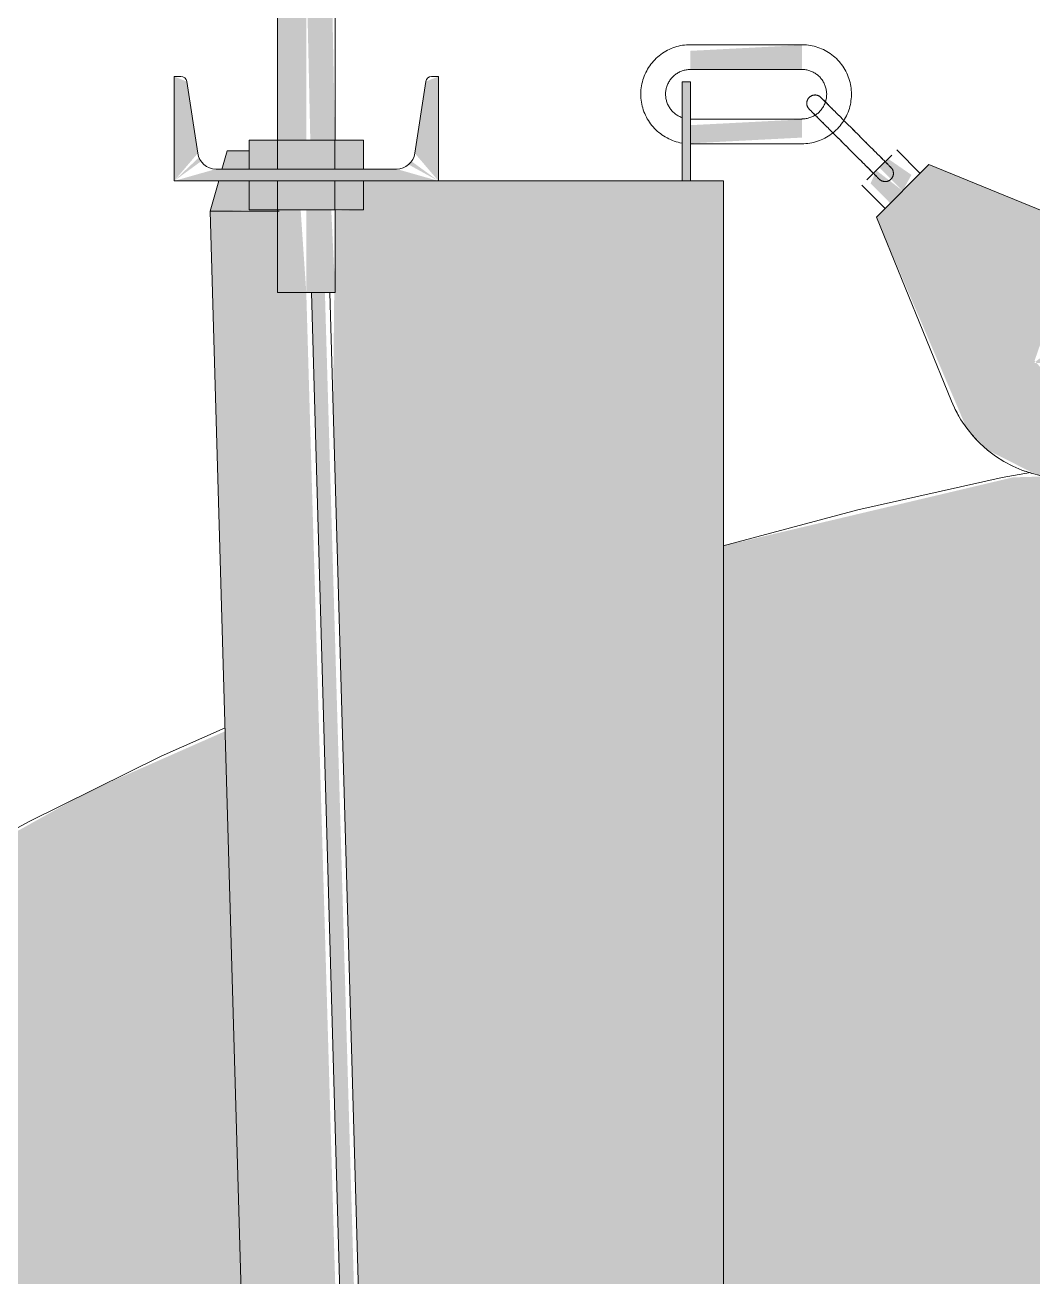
# Model space of a CAD drawing. Header units: inches. Extents: x -54880 to -186, y -265 to 853.
# Drawn here: x -25826.27 to -25811.02, y 264.79 to 283.73 of the extents above; entities that cross this region are included whole.
import ezdxf

# ---------------------------------------------------------------- set-up
doc = ezdxf.new("R2010")
doc.units = ezdxf.units.IN
doc.header["$MEASUREMENT"] = 0
doc.layers.add('M-HVAC-DUCT', color=70, linetype='Continuous', lineweight=9)
doc.layers.add('Q-SPCQ', color=91, linetype='Continuous', lineweight=9)

# ---------------------------------------------------------------- blocks, each defined once
blk = doc.blocks.new('Basketball_Backstop-Performance_Sports_Systems-3103-Ceiling_Hung - 27_-0_ to 27_-11 7_8_-V78-Section 13')
at = {"layer": 'Q-SPCQ'}
h = blk.add_hatch(color=256, dxfattribs=at)
h.paths.add_polyline_path([(-25821.593, 279.687), (-25821.578, 279.687), (-25821.637, 280.937), (-25822.015, 280.937), (-25822.015, 279.687), (-25821.636, 279.687)], flags=0)
h.paths.add_polyline_path([(-25821.589, 281.992), (-25821.581, 281.992), (-25821.637, 284.833), (-25822.015, 284.75), (-25821.954, 281.992), (-25821.613, 281.992)], flags=0)
h = blk.add_hatch(color=256, dxfattribs=at)
h.paths.add_polyline_path([(-25822.448, 279.687), (-25822.015, 279.687), (-25822.1, 280.937), (-25822.451, 280.937), (-25822.453, 279.687)], flags=0)
h.paths.add_polyline_path([(-25822.418, 281.992), (-25822.015, 281.992), (-25822.015, 284.75), (-25822.446, 284.781), (-25822.441, 281.992)], flags=0)
for points in [[(-25814.515, 283.069), (-25814.515, 283.431), (-25816.203, 283.344), (-25816.203, 283.069)], [(-25816.203, 281.375), (-25816.203, 282.875), (-25816.328, 282.875), (-25816.328, 281.375)], [(-25816.203, 281.944), (-25814.515, 282.031), (-25814.515, 282.306), (-25816.203, 282.219), (-25816.203, 281.963)], [(-25822.881, 281.555), (-25822.448, 281.555), (-25822.448, 281.992), (-25822.881, 281.992)], [(-25822.448, 281.555), (-25821.582, 281.555), (-25821.582, 281.992), (-25822.448, 281.992)], [(-25821.582, 281.555), (-25821.149, 281.555), (-25821.149, 281.992), (-25821.582, 281.992)], [(-25812.99, 281.225), (-25812.858, 281.467), (-25813.211, 281.711), (-25813.344, 281.578)], [(-25813.178, 281.037), (-25812.99, 281.225), (-25813.388, 281.534), (-25813.476, 281.336), (-25813.296, 281.156)], [(-25822.881, 280.937), (-25822.448, 280.937), (-25822.448, 281.375), (-25822.881, 281.375)], [(-25822.448, 280.937), (-25821.582, 280.937), (-25821.582, 281.375), (-25822.448, 281.375)], [(-25821.582, 280.937), (-25821.149, 280.937), (-25821.149, 281.375), (-25821.582, 281.375)], [(-25819.672, 152.543), (-25818.307, 152.543), (-25822.015, 279.687), (-25822.453, 279.687), (-25822.453, 280.918), (-25823.467, 280.918), (-25819.801, 152.543)], [(-25818.307, 152.543), (-25818.282, 152.633), (-25818.328, 163.107), (-25821.733, 279.687), (-25821.938, 279.687), (-25818.409, 156.112)]]:
    blk.add_hatch(color=256, dxfattribs=at).paths.add_polyline_path(points, flags=0)
h = blk.add_hatch(color=256, dxfattribs=at)
h.paths.add_polyline_path([(-25820.015, 281.375), (-25820.015, 282.955), (-25820.207, 282.879), (-25820.372, 281.793)], flags=0)
h.paths.add_polyline_path([(-25820.015, 281.375), (-25820.422, 281.671), (-25820.467, 281.623)], flags=0)
h.paths.add_polyline_path([(-25824.015, 281.375), (-25820.015, 281.375), (-25820.649, 281.555), (-25823.381, 281.555)], flags=0)
h.paths.add_polyline_path([(-25824.015, 281.375), (-25823.609, 281.671), (-25823.641, 281.729)], flags=0)
h.paths.add_polyline_path([(-25824.015, 281.375), (-25823.658, 281.793), (-25823.824, 282.879), (-25824.015, 282.955), (-25824.015, 282.709)], flags=0)
h = blk.add_hatch(color=256, dxfattribs=at)
h.paths.add_polyline_path([(-25823.381, 280.918), (-25822.881, 280.937), (-25822.881, 281.375), (-25823.34, 281.375), (-25823.467, 280.918)], flags=0)
h.paths.add_polyline_path([(-25823.29, 281.555), (-25822.881, 281.555), (-25822.881, 281.832), (-25823.212, 281.832)], flags=0)
h = blk.add_hatch(color=256, dxfattribs=at)
h.paths.add_polyline_path([(-25810.427, 276.877), (-25809.973, 276.955), (-25809.552, 277.141), (-25809.189, 277.424), (-25808.803, 278.02), (-25808.72, 278.208), (-25808.659, 278.881), (-25808.677, 279.121), (-25808.823, 279.557), (-25809.071, 279.945), (-25809.589, 280.364), (-25809.807, 280.486), (-25812.592, 281.623), (-25813.388, 280.827), (-25812.026, 277.64), (-25811.71, 277.305), (-25811.032, 276.961), (-25810.886, 276.912)], flags=0)
h.paths.add_polyline_path([(-25810.646, 278.262), (-25810.515, 278.469), (-25810.676, 278.463), (-25810.658, 278.343)], flags=0)
h.paths.add_polyline_path([(-25811.003, 278.619), (-25810.765, 278.625), (-25810.792, 278.787), (-25810.905, 278.697)], flags=0)
h.paths.add_polyline_path([(-25810.872, 279.107), (-25810.731, 278.927), (-25810.732, 279.052), (-25810.807, 279.081)], flags=0)
h.paths.add_polyline_path([(-25810.027, 278.881), (-25810.268, 278.881), (-25810.174, 278.764), (-25810.055, 278.859)], flags=0)
h.paths.add_polyline_path([(-25810.158, 278.393), (-25810.299, 278.574), (-25810.338, 278.464), (-25810.25, 278.429)], flags=0)
h.paths.add_polyline_path([(-25810.646, 278.262), (-25810.994, 278.654), (-25810.833, 279.118), (-25810.359, 279.213), (-25810.051, 278.794), (-25810.221, 278.376), (-25810.628, 278.267)], flags=0)
h.paths.add_polyline_path([(-25810.345, 278.971), (-25810.384, 279.238), (-25810.515, 279.031), (-25810.372, 278.991)], flags=0)
h = blk.add_hatch(color=256, dxfattribs=at)
h.paths.add_polyline_path([(-25819.873, 116), (-25819.015, 116), (-25819.035, 119.783), (-25822.328, 119.75), (-25822.328, 116), (-25820.671, 116)], flags=0)
h.paths.add_polyline_path([(-25819.015, 120.217), (-25819.081, 128.75), (-25822.328, 128.75), (-25822.319, 128.312), (-25821.64, 128.312), (-25821.64, 128.125), (-25822.328, 128.125), (-25822.325, 120.204), (-25821.34, 120.233), (-25820.11, 120.242), (-25819.037, 120.217)], flags=0)
h.paths.add_polyline_path([(-25819.505, 120), (-25819.015, 120.125), (-25819.037, 120.207), (-25819.359, 120.065)], flags=0)
h.paths.add_polyline_path([(-25819.015, 119.823), (-25819.036, 119.938), (-25819.326, 119.935), (-25819.035, 119.83)], flags=0)
h.paths.add_polyline_path([(-25822.188, 129.25), (-25819.015, 129.25), (-25819.015, 135.471), (-25822.328, 135.438), (-25822.318, 129.875), (-25821.64, 129.875), (-25821.64, 129.687), (-25822.328, 129.687), (-25822.319, 129.25), (-25822.215, 129.25)], flags=0)
h.paths.add_polyline_path([(-25819.015, 135.904), (-25819.015, 152.543), (-25819.801, 152.543), (-25820.11, 161.788), (-25820.892, 161.753), (-25822.328, 161.75), (-25822.314, 135.891), (-25821.275, 135.925), (-25820.11, 135.929), (-25819.118, 135.906)], flags=0)
h.paths.add_polyline_path([(-25819.505, 135.687), (-25819.015, 135.812), (-25819.015, 135.904), (-25819.359, 135.752)], flags=0)
h.paths.add_polyline_path([(-25819.015, 135.511), (-25819.015, 135.623), (-25819.326, 135.623), (-25819.117, 135.547)], flags=0)
h.paths.add_polyline_path([(-25821.971, 162.187), (-25820.078, 162.248), (-25821.884, 224.125), (-25822.328, 224.125), (-25822.296, 162.203), (-25822.097, 162.193)], flags=0)
h.paths.add_polyline_path([(-25819.015, 187.186), (-25819.015, 224.75), (-25820.088, 224.75), (-25819.065, 188.934)], flags=0)
h.paths.add_polyline_path([(-25822.254, 224.312), (-25821.851, 224.312), (-25821.884, 224.75), (-25822.328, 224.75), (-25822.328, 224.312)], flags=0)
h.paths.add_polyline_path([(-25821.996, 225.25), (-25821.877, 225.25), (-25821.973, 225.687), (-25822.328, 225.687), (-25822.253, 225.25), (-25822.215, 225.25)], flags=0)
h.paths.add_polyline_path([(-25819.015, 225.25), (-25819.015, 281.375), (-25821.149, 281.375), (-25821.149, 280.937), (-25821.579, 280.918), (-25821.609, 278.02), (-25820.102, 225.25), (-25819.582, 225.25)], flags=0)
h.paths.add_polyline_path([(-25821.973, 225.875), (-25821.895, 225.875), (-25822.328, 240.51), (-25822.253, 225.875), (-25821.995, 225.875)], flags=0)
h = blk.add_hatch(color=256, dxfattribs=at)
h.paths.add_polyline_path([(-25819.015, 116), (-25815.703, 116), (-25815.703, 119.125), (-25816.39, 119.125), (-25816.39, 119.312), (-25815.703, 119.312), (-25815.703, 119.75), (-25819.015, 119.75), (-25819.015, 118.602)], flags=0)
h.paths.add_polyline_path([(-25815.816, 120.25), (-25815.703, 120.25), (-25815.703, 120.687), (-25816.39, 120.687), (-25816.39, 120.875), (-25815.703, 120.875), (-25815.703, 128.788), (-25817.107, 128.752), (-25819.015, 128.75), (-25818.993, 120.25), (-25816.138, 120.25)], flags=0)
h.paths.add_polyline_path([(-25819.015, 129.217), (-25816.524, 129.221), (-25815.703, 129.208), (-25815.703, 134.812), (-25816.39, 134.812), (-25816.39, 135), (-25815.703, 135), (-25815.703, 135.437), (-25819.015, 135.437), (-25819.015, 129.241)], flags=0)
h.paths.add_polyline_path([(-25818.525, 129), (-25819.015, 129.125), (-25818.948, 129.056)], flags=0)
h.paths.add_polyline_path([(-25819.015, 128.823), (-25818.525, 129), (-25819.015, 128.875)], flags=0)
h.paths.add_polyline_path([(-25818.158, 135.937), (-25815.703, 135.937), (-25815.703, 136.375), (-25816.39, 136.375), (-25816.39, 136.562), (-25815.703, 136.562), (-25815.785, 161.125), (-25816.39, 161.125), (-25816.39, 161.312), (-25815.703, 161.312), (-25815.784, 161.75), (-25818.289, 161.75), (-25818.282, 160.801), (-25818.307, 152.543), (-25819.015, 152.543), (-25819.015, 135.937), (-25818.912, 135.937)], flags=0)
h.paths.add_polyline_path([(-25816.147, 162.25), (-25815.703, 162.25), (-25815.784, 162.687), (-25816.39, 162.687), (-25816.39, 162.875), (-25815.703, 162.875), (-25815.741, 224.784), (-25817.107, 224.752), (-25819.015, 224.75), (-25819.015, 187.186), (-25818.282, 162.25), (-25816.39, 162.25)], flags=0)
h.paths.add_polyline_path([(-25819.015, 225.217), (-25816.325, 225.206), (-25815.703, 225.208), (-25815.703, 281.375), (-25819.015, 281.375), (-25819.015, 225.241)], flags=0)
h.paths.add_polyline_path([(-25818.525, 225), (-25819.015, 225.125), (-25819.015, 225.065)], flags=0)
h.paths.add_polyline_path([(-25819.015, 224.823), (-25818.525, 225), (-25819.015, 224.875)], flags=0)
for p, q in [((-25822.453, 284.862), (-25822.453, 281.992)), ((-25822.453, 284.862), (-25822.453, 281.992)), ((-25821.578, 281.992), (-25821.578, 284.862)), ((-25821.578, 281.992), (-25821.578, 284.862)), ((-25814.515, 283.437), (-25816.203, 283.437)), ((-25823.913, 282.955), (-25824.015, 282.955)), ((-25824.015, 282.955), (-25824.015, 281.375)), ((-25820.015, 282.955), (-25820.118, 282.955)), ((-25820.015, 281.375), (-25820.015, 282.955)), ((-25816.203, 283.062), (-25814.515, 283.062)), ((-25823.658, 281.793), (-25823.824, 282.879)), ((-25820.207, 282.879), (-25820.372, 281.793)), ((-25816.328, 281.375), (-25816.328, 282.875)), ((-25816.203, 282.875), (-25816.328, 282.875)), ((-25816.203, 282.875), (-25816.203, 281.375)), ((-25814.515, 282.312), (-25816.203, 282.312)), ((-25822.881, 281.992), (-25822.448, 281.992)), ((-25822.881, 281.992), (-25822.881, 281.555)), ((-25822.448, 281.992), (-25821.582, 281.992)), ((-25822.448, 281.992), (-25822.448, 281.555)), ((-25821.582, 281.992), (-25821.149, 281.992)), ((-25821.582, 281.992), (-25821.582, 281.555)), ((-25821.149, 281.555), (-25821.149, 281.992)), ((-25823.212, 281.832), (-25823.291, 281.55)), ((-25822.881, 281.832), (-25823.212, 281.832)), ((-25816.203, 281.937), (-25814.515, 281.937)), ((-25812.725, 281.49), (-25813.078, 281.844)), ((-25812.592, 281.623), (-25813.388, 280.827)), ((-25813.344, 281.578), (-25813.156, 281.766)), ((-25809.807, 280.486), (-25812.592, 281.623)), ((-25820.649, 281.555), (-25823.381, 281.555)), ((-25813.531, 281.391), (-25813.344, 281.578)), ((-25824.015, 281.375), (-25820.015, 281.375)), ((-25823.34, 281.375), (-25823.467, 280.918)), ((-25822.881, 281.375), (-25822.881, 280.937)), ((-25822.448, 281.375), (-25822.448, 280.937)), ((-25821.582, 281.375), (-25821.582, 280.937)), ((-25821.149, 280.937), (-25821.149, 281.375)), ((-25820.021, 281.375), (-25819.015, 281.375)), ((-25819.015, 281.375), (-25815.703, 281.375)), ((-25815.703, 225.161), (-25815.703, 281.375)), ((-25813.609, 281.313), (-25813.255, 280.96)), ((-25823.467, 280.918), (-25822.427, 280.918)), ((-25823.467, 280.918), (-25819.801, 152.543)), ((-25822.448, 280.937), (-25822.881, 280.937)), ((-25822.453, 280.937), (-25822.453, 279.687)), ((-25821.582, 280.937), (-25822.448, 280.937)), ((-25821.149, 280.937), (-25821.582, 280.937)), ((-25821.578, 279.687), (-25821.578, 280.937)), ((-25813.388, 280.827), (-25812.251, 278.042)), ((-25822.015, 279.687), (-25822.453, 279.687)), ((-25821.578, 279.687), (-25822.015, 279.687)), ((-25821.938, 279.687), (-25818.307, 152.543)), ((-25821.657, 279.687), (-25818.305, 162.328))]:
    blk.add_line(p, q, dxfattribs=at)
at = {"layer": 'Q-SPCQ', "flags": 128}
for points in [[(-25816.203, 283.437), (-25816.233, 283.437), (-25816.263, 283.435), (-25816.293, 283.432), (-25816.322, 283.428), (-25816.352, 283.423), (-25816.381, 283.416), (-25816.41, 283.408), (-25816.439, 283.399), (-25816.467, 283.389), (-25816.495, 283.378), (-25816.522, 283.366), (-25816.549, 283.353), (-25816.575, 283.338), (-25816.601, 283.323), (-25816.626, 283.307), (-25816.651, 283.289), (-25816.674, 283.271), (-25816.697, 283.251), (-25816.719, 283.231), (-25816.741, 283.21), (-25816.761, 283.188), (-25816.781, 283.165), (-25816.799, 283.142), (-25816.817, 283.118), (-25816.834, 283.093), (-25816.85, 283.067), (-25816.864, 283.041), (-25816.878, 283.014), (-25816.89, 282.987), (-25816.902, 282.959), (-25816.912, 282.931), (-25816.921, 282.903), (-25816.929, 282.874), (-25816.936, 282.844), (-25816.942, 282.815), (-25816.946, 282.785), (-25816.95, 282.756), (-25816.952, 282.726), (-25816.953, 282.696), (-25816.953, 282.687)], [(-25813.765, 282.687), (-25813.766, 282.717), (-25813.768, 282.747), (-25813.771, 282.777), (-25813.775, 282.807), (-25813.78, 282.837), (-25813.787, 282.866), (-25813.794, 282.895), (-25813.803, 282.923), (-25813.813, 282.952), (-25813.824, 282.98), (-25813.837, 283.007), (-25813.85, 283.034), (-25813.864, 283.06), (-25813.88, 283.086), (-25813.896, 283.111), (-25813.914, 283.135), (-25813.932, 283.159), (-25813.951, 283.182), (-25813.972, 283.204), (-25813.993, 283.226), (-25814.015, 283.246), (-25814.037, 283.266), (-25814.061, 283.284), (-25814.085, 283.302), (-25814.11, 283.319), (-25814.136, 283.334), (-25814.162, 283.349), (-25814.188, 283.363), (-25814.216, 283.375), (-25814.243, 283.387), (-25814.272, 283.397), (-25814.3, 283.406), (-25814.329, 283.414), (-25814.358, 283.421), (-25814.388, 283.427), (-25814.417, 283.431), (-25814.447, 283.434), (-25814.477, 283.437), (-25814.507, 283.437), (-25814.515, 283.437)], [(-25816.578, 282.687), (-25816.577, 282.702), (-25816.577, 282.717), (-25816.575, 282.732), (-25816.573, 282.747), (-25816.57, 282.762), (-25816.567, 282.777), (-25816.563, 282.791), (-25816.559, 282.805), (-25816.554, 282.82), (-25816.548, 282.834), (-25816.542, 282.847), (-25816.535, 282.861), (-25816.528, 282.874), (-25816.52, 282.887), (-25816.512, 282.899), (-25816.504, 282.911), (-25816.494, 282.923), (-25816.485, 282.935), (-25816.475, 282.946), (-25816.464, 282.957), (-25816.453, 282.967), (-25816.442, 282.977), (-25816.43, 282.986), (-25816.418, 282.995), (-25816.405, 283.003), (-25816.393, 283.011), (-25816.379, 283.018), (-25816.366, 283.025), (-25816.352, 283.031), (-25816.339, 283.037), (-25816.325, 283.042), (-25816.31, 283.047), (-25816.296, 283.051), (-25816.281, 283.054), (-25816.266, 283.057), (-25816.252, 283.059), (-25816.237, 283.061), (-25816.222, 283.062), (-25816.207, 283.062), (-25816.203, 283.062)], [(-25814.515, 283.062), (-25814.5, 283.062), (-25814.485, 283.061), (-25814.47, 283.06), (-25814.455, 283.058), (-25814.441, 283.055), (-25814.426, 283.052), (-25814.412, 283.048), (-25814.397, 283.043), (-25814.383, 283.038), (-25814.369, 283.033), (-25814.355, 283.027), (-25814.342, 283.02), (-25814.329, 283.013), (-25814.316, 283.005), (-25814.303, 282.997), (-25814.291, 282.988), (-25814.279, 282.979), (-25814.268, 282.969), (-25814.257, 282.959), (-25814.246, 282.949), (-25814.236, 282.938), (-25814.226, 282.926), (-25814.217, 282.915), (-25814.208, 282.903), (-25814.2, 282.89), (-25814.192, 282.877), (-25814.184, 282.864), (-25814.178, 282.851), (-25814.171, 282.837), (-25814.166, 282.823), (-25814.161, 282.809), (-25814.156, 282.795), (-25814.152, 282.781), (-25814.149, 282.766), (-25814.146, 282.751), (-25814.143, 282.736), (-25814.142, 282.722), (-25814.141, 282.707), (-25814.14, 282.692), (-25814.14, 282.687)], [(-25816.953, 282.687), (-25816.952, 282.658), (-25816.95, 282.628), (-25816.947, 282.598), (-25816.943, 282.568), (-25816.938, 282.538), (-25816.931, 282.509), (-25816.924, 282.48), (-25816.915, 282.452), (-25816.905, 282.423), (-25816.894, 282.395), (-25816.881, 282.368), (-25816.868, 282.341), (-25816.854, 282.315), (-25816.838, 282.289), (-25816.822, 282.264), (-25816.804, 282.24), (-25816.786, 282.216), (-25816.767, 282.193), (-25816.746, 282.171), (-25816.725, 282.149), (-25816.703, 282.129), (-25816.681, 282.109), (-25816.657, 282.091), (-25816.633, 282.073), (-25816.608, 282.056), (-25816.582, 282.041), (-25816.556, 282.026), (-25816.529, 282.012), (-25816.502, 282), (-25816.474, 281.988), (-25816.446, 281.978), (-25816.418, 281.969), (-25816.389, 281.961), (-25816.36, 281.954), (-25816.33, 281.948)], [(-25816.335, 282.337), (-25816.349, 282.342), (-25816.362, 282.348), (-25816.376, 282.355), (-25816.389, 282.362), (-25816.402, 282.37), (-25816.414, 282.378), (-25816.427, 282.387), (-25816.439, 282.396), (-25816.45, 282.406), (-25816.461, 282.416), (-25816.472, 282.426), (-25816.482, 282.437), (-25816.492, 282.449), (-25816.501, 282.46), (-25816.51, 282.472), (-25816.518, 282.485), (-25816.526, 282.498), (-25816.533, 282.511), (-25816.54, 282.524), (-25816.547, 282.538), (-25816.552, 282.552), (-25816.557, 282.566), (-25816.562, 282.58), (-25816.566, 282.594), (-25816.569, 282.609), (-25816.572, 282.624), (-25816.575, 282.639), (-25816.576, 282.653), (-25816.577, 282.668), (-25816.578, 282.683), (-25816.578, 282.687)], [(-25814.515, 281.937), (-25814.485, 281.938), (-25814.455, 281.94), (-25814.425, 281.943), (-25814.396, 281.947), (-25814.366, 281.952), (-25814.337, 281.959), (-25814.308, 281.967), (-25814.279, 281.976), (-25814.251, 281.986), (-25814.223, 281.997), (-25814.196, 282.009), (-25814.169, 282.022), (-25814.143, 282.037), (-25814.117, 282.052), (-25814.092, 282.068), (-25814.067, 282.086), (-25814.044, 282.104), (-25814.021, 282.124), (-25813.999, 282.144), (-25813.977, 282.165), (-25813.957, 282.187), (-25813.937, 282.21), (-25813.919, 282.233), (-25813.901, 282.257), (-25813.884, 282.282), (-25813.868, 282.308), (-25813.854, 282.334), (-25813.84, 282.361), (-25813.828, 282.388), (-25813.816, 282.416), (-25813.806, 282.444), (-25813.797, 282.472), (-25813.789, 282.501), (-25813.782, 282.531), (-25813.776, 282.56), (-25813.772, 282.59), (-25813.768, 282.619), (-25813.766, 282.649), (-25813.765, 282.679), (-25813.765, 282.687)], [(-25814.14, 282.687), (-25814.141, 282.673), (-25814.141, 282.658), (-25814.143, 282.643), (-25814.145, 282.628), (-25814.148, 282.613), (-25814.151, 282.598), (-25814.155, 282.584), (-25814.159, 282.57), (-25814.164, 282.555), (-25814.17, 282.541), (-25814.176, 282.528), (-25814.183, 282.514), (-25814.19, 282.501), (-25814.198, 282.488), (-25814.206, 282.476), (-25814.214, 282.464), (-25814.224, 282.452), (-25814.233, 282.44), (-25814.243, 282.429), (-25814.254, 282.418), (-25814.265, 282.408), (-25814.276, 282.398), (-25814.288, 282.389), (-25814.3, 282.38), (-25814.313, 282.372), (-25814.325, 282.364), (-25814.338, 282.357), (-25814.352, 282.35), (-25814.365, 282.344), (-25814.379, 282.338), (-25814.393, 282.333), (-25814.408, 282.328), (-25814.422, 282.324), (-25814.437, 282.321), (-25814.451, 282.318), (-25814.466, 282.316), (-25814.481, 282.314), (-25814.496, 282.313), (-25814.511, 282.313), (-25814.515, 282.312)], [(-25814.404, 282.462), (-25814.408, 282.466), (-25814.411, 282.47), (-25814.414, 282.474), (-25814.417, 282.478), (-25814.42, 282.482), (-25814.423, 282.486), (-25814.425, 282.49), (-25814.428, 282.495), (-25814.43, 282.499), (-25814.432, 282.504), (-25814.434, 282.508), (-25814.435, 282.513), (-25814.437, 282.518), (-25814.438, 282.523), (-25814.439, 282.528), (-25814.44, 282.533), (-25814.44, 282.538), (-25814.441, 282.543), (-25814.441, 282.548), (-25814.441, 282.553), (-25814.441, 282.558), (-25814.44, 282.563), (-25814.44, 282.567), (-25814.439, 282.572), (-25814.438, 282.577), (-25814.437, 282.582), (-25814.436, 282.587), (-25814.434, 282.592), (-25814.432, 282.596), (-25814.43, 282.601), (-25814.428, 282.606), (-25814.426, 282.61), (-25814.423, 282.614), (-25814.421, 282.619), (-25814.418, 282.623), (-25814.415, 282.627), (-25814.412, 282.631), (-25814.409, 282.634), (-25814.405, 282.638), (-25814.404, 282.639)], [(-25814.404, 282.639), (-25814.401, 282.643), (-25814.397, 282.646), (-25814.393, 282.649), (-25814.389, 282.652), (-25814.385, 282.655), (-25814.381, 282.658), (-25814.376, 282.66), (-25814.372, 282.662), (-25814.368, 282.665), (-25814.363, 282.667), (-25814.358, 282.668), (-25814.354, 282.67), (-25814.349, 282.671), (-25814.344, 282.673), (-25814.339, 282.674), (-25814.334, 282.674), (-25814.329, 282.675), (-25814.324, 282.675), (-25814.319, 282.676), (-25814.314, 282.676), (-25814.309, 282.676), (-25814.304, 282.675), (-25814.299, 282.675), (-25814.294, 282.674), (-25814.289, 282.673), (-25814.284, 282.672), (-25814.28, 282.67), (-25814.275, 282.669), (-25814.27, 282.667), (-25814.266, 282.665), (-25814.261, 282.663), (-25814.257, 282.661), (-25814.252, 282.658), (-25814.248, 282.656), (-25814.244, 282.653), (-25814.24, 282.65), (-25814.236, 282.647), (-25814.232, 282.643), (-25814.228, 282.64), (-25814.228, 282.639)], [(-25813.697, 282.109), (-25813.718, 282.13), (-25813.74, 282.151), (-25813.761, 282.172), (-25813.782, 282.193), (-25813.803, 282.214), (-25813.823, 282.235), (-25813.844, 282.255), (-25813.864, 282.276), (-25813.884, 282.296), (-25813.904, 282.315), (-25813.923, 282.335), (-25813.942, 282.354), (-25813.961, 282.372), (-25813.979, 282.39), (-25813.997, 282.408), (-25814.014, 282.425), (-25814.031, 282.442), (-25814.047, 282.458), (-25814.063, 282.474), (-25814.078, 282.489), (-25814.092, 282.504), (-25814.106, 282.518), (-25814.119, 282.531), (-25814.132, 282.543), (-25814.143, 282.555), (-25814.155, 282.566), (-25814.165, 282.576), (-25814.175, 282.586), (-25814.183, 282.595), (-25814.191, 282.603), (-25814.199, 282.61), (-25814.205, 282.617), (-25814.211, 282.622), (-25814.216, 282.627), (-25814.22, 282.631), (-25814.223, 282.635), (-25814.225, 282.637), (-25814.227, 282.638), (-25814.228, 282.639)], [(-25814.228, 282.639), (-25814.227, 282.639), (-25814.226, 282.637), (-25814.224, 282.635), (-25814.221, 282.632), (-25814.217, 282.629), (-25814.212, 282.624), (-25814.207, 282.618), (-25814.201, 282.612), (-25814.194, 282.605), (-25814.186, 282.597), (-25814.177, 282.589), (-25814.168, 282.579), (-25814.157, 282.569), (-25814.147, 282.558), (-25814.135, 282.546), (-25814.123, 282.534), (-25814.11, 282.521), (-25814.096, 282.507), (-25814.082, 282.493), (-25814.067, 282.478), (-25814.051, 282.463), (-25814.035, 282.447), (-25814.018, 282.43), (-25814.001, 282.413), (-25813.984, 282.395), (-25813.966, 282.377), (-25813.947, 282.359), (-25813.928, 282.34), (-25813.909, 282.321), (-25813.889, 282.301), (-25813.869, 282.281), (-25813.849, 282.261), (-25813.829, 282.24), (-25813.808, 282.22), (-25813.787, 282.199), (-25813.766, 282.178), (-25813.745, 282.157), (-25813.724, 282.136), (-25813.703, 282.114), (-25813.697, 282.109)], [(-25813.874, 281.932), (-25813.895, 281.953), (-25813.916, 281.974), (-25813.937, 281.995), (-25813.958, 282.016), (-25813.979, 282.037), (-25814, 282.058), (-25814.021, 282.079), (-25814.041, 282.099), (-25814.061, 282.119), (-25814.081, 282.139), (-25814.1, 282.158), (-25814.119, 282.177), (-25814.137, 282.195), (-25814.156, 282.214), (-25814.173, 282.231), (-25814.191, 282.249), (-25814.207, 282.265), (-25814.224, 282.282), (-25814.239, 282.297), (-25814.254, 282.312), (-25814.269, 282.327), (-25814.283, 282.341), (-25814.296, 282.354), (-25814.308, 282.366), (-25814.32, 282.378), (-25814.331, 282.389), (-25814.342, 282.4), (-25814.351, 282.409), (-25814.36, 282.418), (-25814.368, 282.426), (-25814.376, 282.434), (-25814.382, 282.44), (-25814.388, 282.446), (-25814.393, 282.451), (-25814.397, 282.455), (-25814.4, 282.458), (-25814.402, 282.46), (-25814.404, 282.462), (-25814.404, 282.462)], [(-25814.404, 282.462), (-25814.404, 282.462), (-25814.403, 282.461), (-25814.4, 282.458), (-25814.398, 282.456), (-25814.394, 282.452), (-25814.389, 282.447), (-25814.384, 282.442), (-25814.377, 282.435), (-25814.37, 282.428), (-25814.362, 282.42), (-25814.354, 282.412), (-25814.344, 282.402), (-25814.334, 282.392), (-25814.323, 282.381), (-25814.312, 282.37), (-25814.299, 282.357), (-25814.286, 282.344), (-25814.273, 282.331), (-25814.258, 282.316), (-25814.243, 282.301), (-25814.228, 282.286), (-25814.212, 282.27), (-25814.195, 282.253), (-25814.178, 282.236), (-25814.161, 282.219), (-25814.142, 282.2), (-25814.124, 282.182), (-25814.105, 282.163), (-25814.086, 282.144), (-25814.066, 282.124), (-25814.046, 282.104), (-25814.026, 282.084), (-25814.006, 282.064), (-25813.985, 282.043), (-25813.964, 282.022), (-25813.943, 282.001), (-25813.922, 281.98), (-25813.901, 281.959), (-25813.88, 281.938), (-25813.874, 281.932)], [(-25813.697, 282.109), (-25813.676, 282.088), (-25813.655, 282.066), (-25813.634, 282.045), (-25813.613, 282.024), (-25813.592, 282.003), (-25813.571, 281.983), (-25813.551, 281.962), (-25813.53, 281.942), (-25813.51, 281.922), (-25813.491, 281.902), (-25813.471, 281.883), (-25813.452, 281.864), (-25813.434, 281.845), (-25813.416, 281.827), (-25813.398, 281.809), (-25813.38, 281.792), (-25813.364, 281.775), (-25813.348, 281.759), (-25813.332, 281.743), (-25813.317, 281.728), (-25813.302, 281.714), (-25813.288, 281.7), (-25813.275, 281.687)], [(-25813.167, 281.578), (-25813.167, 281.579), (-25813.169, 281.58), (-25813.171, 281.582), (-25813.174, 281.585), (-25813.177, 281.589), (-25813.182, 281.594), (-25813.188, 281.599), (-25813.194, 281.605), (-25813.201, 281.612), (-25813.209, 281.62), (-25813.217, 281.629), (-25813.227, 281.638), (-25813.237, 281.649), (-25813.248, 281.659), (-25813.26, 281.671), (-25813.272, 281.683), (-25813.285, 281.696), (-25813.299, 281.71), (-25813.313, 281.724), (-25813.328, 281.739), (-25813.343, 281.755), (-25813.359, 281.771), (-25813.376, 281.787), (-25813.393, 281.805), (-25813.411, 281.822), (-25813.429, 281.84), (-25813.447, 281.859), (-25813.466, 281.878), (-25813.485, 281.897), (-25813.505, 281.917), (-25813.525, 281.937), (-25813.545, 281.957), (-25813.566, 281.977), (-25813.586, 281.998), (-25813.607, 282.019), (-25813.628, 282.04), (-25813.649, 282.061), (-25813.67, 282.082), (-25813.691, 282.103), (-25813.697, 282.109)], [(-25813.874, 281.932), (-25813.853, 281.911), (-25813.832, 281.89), (-25813.81, 281.868), (-25813.789, 281.847), (-25813.769, 281.827), (-25813.748, 281.806), (-25813.727, 281.785), (-25813.707, 281.765), (-25813.687, 281.745), (-25813.667, 281.725), (-25813.648, 281.706), (-25813.629, 281.687), (-25813.61, 281.668), (-25813.592, 281.65), (-25813.575, 281.633), (-25813.557, 281.615), (-25813.541, 281.599), (-25813.524, 281.582), (-25813.509, 281.567), (-25813.494, 281.552), (-25813.479, 281.537), (-25813.465, 281.523), (-25813.452, 281.51), (-25813.44, 281.498), (-25813.428, 281.486), (-25813.417, 281.475), (-25813.406, 281.464), (-25813.397, 281.455), (-25813.388, 281.446), (-25813.38, 281.438), (-25813.372, 281.43), (-25813.366, 281.424), (-25813.36, 281.418), (-25813.355, 281.413), (-25813.351, 281.409), (-25813.348, 281.406), (-25813.346, 281.404), (-25813.344, 281.402), (-25813.344, 281.402)], [(-25813.449, 281.507), (-25813.462, 281.52), (-25813.475, 281.533), (-25813.49, 281.548), (-25813.504, 281.562), (-25813.52, 281.578), (-25813.536, 281.594), (-25813.553, 281.611), (-25813.57, 281.628), (-25813.587, 281.645), (-25813.606, 281.664), (-25813.624, 281.682), (-25813.643, 281.701), (-25813.662, 281.72), (-25813.682, 281.74), (-25813.702, 281.76), (-25813.722, 281.78), (-25813.742, 281.8), (-25813.763, 281.821), (-25813.784, 281.842), (-25813.805, 281.863), (-25813.826, 281.884), (-25813.847, 281.905), (-25813.868, 281.926), (-25813.874, 281.932)], [(-25813.24, 281.651), (-25813.229, 281.641), (-25813.22, 281.631), (-25813.211, 281.623), (-25813.203, 281.614), (-25813.196, 281.607), (-25813.189, 281.601), (-25813.183, 281.595), (-25813.179, 281.59), (-25813.175, 281.586), (-25813.171, 281.583), (-25813.169, 281.581), (-25813.168, 281.579), (-25813.167, 281.578)], [(-25813.344, 281.402), (-25813.344, 281.402), (-25813.345, 281.403), (-25813.347, 281.405), (-25813.35, 281.408), (-25813.354, 281.412), (-25813.359, 281.417), (-25813.364, 281.422), (-25813.371, 281.429), (-25813.378, 281.436), (-25813.386, 281.444), (-25813.394, 281.452), (-25813.404, 281.462), (-25813.414, 281.472)], [(-25813.167, 281.402), (-25813.17, 281.398), (-25813.174, 281.395), (-25813.178, 281.392), (-25813.182, 281.389), (-25813.186, 281.386), (-25813.19, 281.383), (-25813.195, 281.381), (-25813.199, 281.378), (-25813.204, 281.376), (-25813.208, 281.374), (-25813.213, 281.372), (-25813.218, 281.371), (-25813.222, 281.369), (-25813.227, 281.368), (-25813.232, 281.367), (-25813.237, 281.366), (-25813.242, 281.366), (-25813.247, 281.365), (-25813.252, 281.365), (-25813.257, 281.365), (-25813.262, 281.365), (-25813.267, 281.366), (-25813.272, 281.366), (-25813.277, 281.367), (-25813.282, 281.368), (-25813.287, 281.369), (-25813.292, 281.37), (-25813.296, 281.372), (-25813.301, 281.374), (-25813.306, 281.376), (-25813.31, 281.378), (-25813.315, 281.38), (-25813.319, 281.382), (-25813.323, 281.385), (-25813.327, 281.388), (-25813.331, 281.391), (-25813.335, 281.394), (-25813.339, 281.397), (-25813.343, 281.401), (-25813.344, 281.402)], [(-25813.167, 281.578), (-25813.163, 281.575), (-25813.16, 281.571), (-25813.157, 281.567), (-25813.154, 281.563), (-25813.151, 281.559), (-25813.148, 281.555), (-25813.146, 281.551), (-25813.144, 281.546), (-25813.141, 281.542), (-25813.139, 281.537), (-25813.138, 281.532), (-25813.136, 281.528), (-25813.135, 281.523), (-25813.133, 281.518), (-25813.132, 281.513), (-25813.132, 281.508), (-25813.131, 281.503), (-25813.131, 281.498), (-25813.13, 281.493), (-25813.13, 281.488), (-25813.13, 281.483), (-25813.131, 281.478), (-25813.131, 281.473), (-25813.132, 281.468), (-25813.133, 281.463), (-25813.134, 281.459), (-25813.136, 281.454), (-25813.137, 281.449), (-25813.139, 281.444), (-25813.141, 281.44), (-25813.143, 281.435), (-25813.145, 281.431), (-25813.148, 281.426), (-25813.15, 281.422), (-25813.153, 281.418), (-25813.156, 281.414), (-25813.159, 281.41), (-25813.163, 281.406), (-25813.166, 281.403), (-25813.167, 281.402)]]:
    blk.add_lwpolyline(points, dxfattribs=at)
at = {"layer": 'Q-SPCQ'}
for centre, radius, start, end in [((-25823.913, 282.865), 0.09, 8.6582, 90), ((-25820.118, 282.865), 0.09, 90, 171.3418), ((-25823.381, 281.835), 0.28, 188.6582, 270), ((-25820.649, 281.835), 0.28, 270, 351.3418), ((-25810.515, 278.75), 1.875, 202.1972, 67.8028), ((-25810.515, 278.75), 1.875, 206.3445, 210), ((-25810.515, 278.75), 1.875, 220.9704, 225), ((-25810.515, 278.75), 1.875, 235.6237, 240), ((-25810.515, 278.75), 1.875, 250.3226, 253.9411)]:
    blk.add_arc(centre, radius, start, end, dxfattribs=at)
blk = doc.blocks.new('Round Elbow - 1_5 D-870650-Section 13')
at = {"layer": 'M-HVAC-DUCT'}
h = blk.add_hatch(color=256, dxfattribs=at)
h.paths.add_polyline_path([(-25845.592, 222), (-25842.357, 222), (-25842.119, 226.444), (-25841.439, 230.732), (-25840.302, 234.979), (-25838.726, 239.083), (-25836.73, 243), (-25834.336, 246.687), (-25831.569, 250.103), (-25828.312, 253.332), (-25825.044, 255.979), (-25822.797, 257.438), (-25823.242, 273.046), (-25825.319, 272.129), (-25829.837, 269.612), (-25834.105, 266.689), (-25838.084, 263.384), (-25841.742, 259.727), (-25845.558, 255), (-25848.058, 251.321), (-25850.695, 246.488), (-25852.576, 242.23), (-25854.231, 237.274), (-25855.404, 232.29), (-25856.152, 226.444), (-25856.357, 222), (-25847.145, 222)], flags=0)
h.paths.add_polyline_path([(-25815.703, 261.036), (-25813.336, 261.944), (-25809.089, 263.082), (-25804.747, 263.77), (-25800.357, 264), (-25800.357, 264.519), (-25809.578, 277.126), (-25810.363, 276.888), (-25810.778, 276.904), (-25811.322, 276.888), (-25815.703, 275.851), (-25815.703, 262.429)], flags=0)
h.paths.add_polyline_path([(-25800.357, 265.051), (-25800.357, 278), (-25805.524, 277.761), (-25809.189, 277.193), (-25801.391, 266.472)], flags=0)
at = {"layer": 'M-HVAC-DUCT', "flags": 128}
for points in [[(-25811.055, 276.962), (-25811.483, 276.884), (-25813.669, 276.395), (-25815.706, 275.853)], [(-25823.244, 273.097), (-25824.21, 272.666), (-25826.217, 271.672), (-25828.182, 270.598)]]:
    blk.add_lwpolyline(points, dxfattribs=at)

msp = doc.modelspace()

# ---------------------------------------------------------------- block references
at = {"layer": 'M-HVAC-DUCT'}
msp.add_blockref('Round Elbow - 1_5 D-870650-Section 13', (0, 0), dxfattribs=at)
at = {"layer": 'Q-SPCQ'}
msp.add_blockref('Basketball_Backstop-Performance_Sports_Systems-3103-Ceiling_Hung - 27_-0_ to 27_-11 7_8_-V78-Section 13', (0, 0), dxfattribs=at)

doc.saveas('drawing.dxf')
